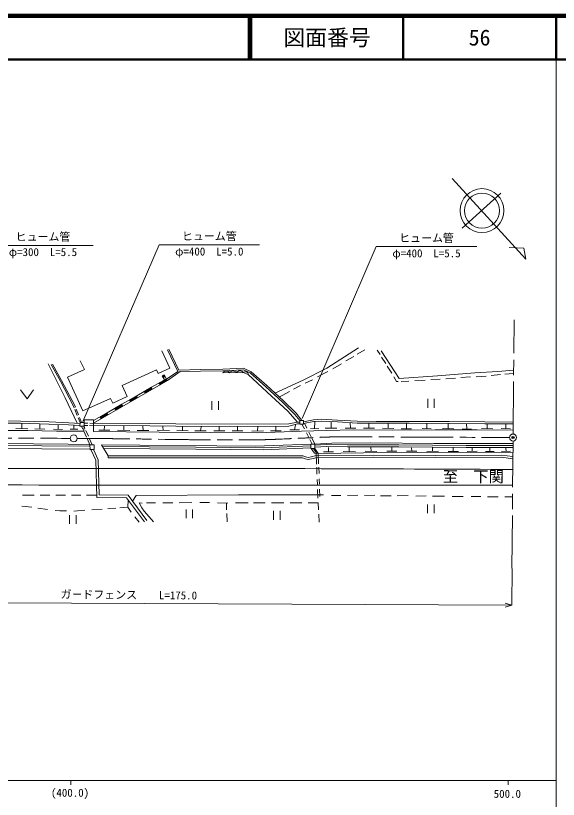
# Model space of a CAD drawing. Units: millimetres, scale not verified. Extents: x 40000 to 680000, y 20000 to 380000.
# Drawn here: x 455414 to 579500, y 200656 to 380000 of the extents above; entities that cross this region are included whole.
import ezdxf
from ezdxf.enums import TextEntityAlignment as Align

# ---------------------------------------------------------------- set-up
doc = ezdxf.new("R2010")
doc.units = ezdxf.units.MM
doc.header["$LTSCALE"] = 1000
doc.header["$PDMODE"] = 32
doc.header["$PDSIZE"] = 500
doc.linetypes.add('CHAIN', pattern=[18.5, 12, -1.5, 3.5, -1.5])
for name, color, linetype, lineweight in [('M-BGD', 7, 'Continuous', 13), ('M-BMK', 2, 'CHAIN', 13), ('M-BMK-SRVR', 3, 'Continuous', 13), ('M-STR-HTXT', 7, 'Continuous', 13), ('M-TTL', 2, 'Continuous', 140), ('M-TTL-BAND', 7, 'Continuous', 13), ('M-TTL-LINE', 7, 'Continuous', 50)]:
    doc.layers.add(name, color=color, linetype=linetype, lineweight=lineweight)
for name, color, linetype in [('M-BGD-HTXT', 7, 'Continuous'), ('M-OTRS', 6, 'Continuous'), ('M-TTL-TXT', 7, 'Continuous')]:
    doc.layers.add(name, color=color, linetype=linetype)
doc.styles.add('ＭＳ ゴシック', font='')
doc.styles.get('ＭＳ ゴシック').set_extended_font_data('MS Gothic')

# ---------------------------------------------------------------- blocks, each defined once
blk = doc.blocks.new('田')
at = {"color": 7, "linetype": 'Continuous', "lineweight": 13}
for p, q in [((-0.75, 1), (-0.75, -1)), ((0.75, -1), (0.75, 1))]:
    blk.add_line(p, q, dxfattribs=at)
blk = doc.blocks.new('畑')
at = {"color": 7, "linetype": 'Continuous', "lineweight": 13}
for p, q in [((-1.5, 1), (0, -1)), ((0, -1), (1.5, 1))]:
    blk.add_line(p, q, dxfattribs=at)

msp = doc.modelspace()

# ---------------------------------------------------------------- linework, layer by layer
at = {"layer": 'M-BGD'}
for p, q in [((488868, 303303), (490689, 299322)), ((492485, 298565), (490104, 303497)), ((492725, 298873), (490419, 303649)), ((526553, 299347), (533779, 303945)), ((533497, 302496), (535275, 303504)), ((538055, 303459), (538771, 302424)), ((539015, 303297), (542125, 298467)), ((530922, 300983), (532767, 301965)), ((539090, 301867), (540085, 300394)), ((462833, 300297), (466711, 292538)), ((465643, 296372), (463553, 300133)), ((465906, 296514), (463815, 300279)), ((471116, 299001), (470194, 301018)), ((527910, 299205), (529901, 300359)), ((540363, 299777), (541438, 298165)), ((471116, 299001), (467268, 297241)), ((487639, 298941), (479794, 295353)), ((487639, 298941), (488023, 298102)), ((490689, 299322), (488023, 298102)), ((489437, 297290), (489187, 297736)), ((489480, 297314), (489231, 297760)), ((489524, 297338), (489274, 297785)), ((489568, 297363), (489318, 297809)), ((489861, 296941), (489362, 297833)), ((492485, 298565), (489940, 296800)), ((493050, 298531), (490111, 296493)), ((497700, 298993), (492725, 298873)), ((497708, 298643), (493050, 298531)), ((502804, 299093), (497700, 298993)), ((502816, 298743), (497708, 298643)), ((502758, 298266), (507468, 298320)), ((507544, 299322), (502804, 299093)), ((507474, 298968), (502816, 298743)), ((507468, 298320), (508609, 297902)), ((509040, 298225), (507474, 298968)), ((509235, 298520), (507544, 299322)), ((508609, 297902), (513884, 292906)), ((512582, 295081), (509040, 298225)), ((512817, 295340), (509235, 298520)), ((521149, 296571), (526553, 299347)), ((524420, 297347), (526809, 298555)), ((542125, 298467), (543100, 296994)), ((551878, 297601), (560446, 298228)), ((560446, 298228), (565701, 298586)), ((564169, 297661), (566292, 297846)), ((565701, 298586), (569294, 298845)), ((567287, 297979), (569288, 298138)), ((468655, 290655), (465643, 296372)), ((468928, 290780), (465906, 296514)), ((467268, 297241), (470791, 289539)), ((473224, 286736), (490113, 296490)), ((486452, 294953), (489869, 296926)), ((488161, 295882), (489894, 296883)), ((488186, 295839), (489918, 296839)), ((488211, 295796), (489942, 296795)), ((488236, 295752), (489967, 296752)), ((488261, 295709), (489991, 296708)), ((488286, 295666), (490016, 296664)), ((488311, 295622), (490040, 296621)), ((488336, 295579), (490064, 296577)), ((488361, 295536), (490089, 296534)), ((489425, 296697), (488925, 297589)), ((489219, 297167), (488969, 297614)), ((489262, 297192), (489013, 297638)), ((489306, 297216), (489056, 297663)), ((489349, 297241), (489100, 297687)), ((489393, 297265), (489143, 297711)), ((514691, 293623), (521149, 296571)), ((521621, 295874), (523266, 296684)), ((541889, 297329), (542473, 296254)), ((542473, 296254), (542858, 296254)), ((543100, 296994), (551878, 297601)), ((543561, 296307), (545353, 296373)), ((546666, 296493), (549015, 296599)), ((550329, 296758), (552492, 296838)), ((553752, 296917), (556021, 297077)), ((557215, 297183), (559392, 297329)), ((560679, 297382), (563001, 297501)), ((480945, 292836), (479794, 295353)), ((483082, 293007), (486452, 294953)), ((484792, 293936), (486477, 294909)), ((484817, 293893), (486502, 294866)), ((484842, 293850), (486527, 294823)), ((484867, 293806), (486552, 294779)), ((484892, 293763), (486577, 294736)), ((484917, 293720), (486602, 294693)), ((484942, 293677), (486627, 294649)), ((484967, 293633), (486652, 294606)), ((484992, 293590), (486677, 294563)), ((516404, 291577), (512582, 295081)), ((516645, 291831), (512817, 295340)), ((518927, 294534), (520559, 295343)), ((466711, 292538), (469463, 286710)), ((477099, 292423), (470791, 289539)), ((477099, 292423), (477608, 291310)), ((480945, 292836), (477608, 291310)), ((479713, 291061), (483082, 293007)), ((481423, 291990), (483107, 292963)), ((481448, 291947), (483132, 292920)), ((481473, 291904), (483157, 292877)), ((481498, 291861), (483182, 292833)), ((481523, 291817), (483207, 292790)), ((481548, 291774), (483232, 292747)), ((481573, 291731), (483257, 292704)), ((481598, 291687), (483282, 292660)), ((481623, 291644), (483307, 292617)), ((513884, 292906), (517685, 289463)), ((515666, 292729), (518064, 294003)), ((468820, 290239), (468655, 290655)), ((469070, 290423), (468928, 290780)), ((476344, 289115), (479713, 291061)), ((478053, 290044), (479738, 291017)), ((478078, 290001), (479763, 290974)), ((478103, 289958), (479788, 290931)), ((478128, 289915), (479813, 290888)), ((478153, 289871), (479838, 290844)), ((478178, 289828), (479863, 290801)), ((478203, 289785), (479888, 290758)), ((478228, 289741), (479913, 290714)), ((478253, 289698), (479938, 290671)), ((519270, 288764), (516404, 291577)), ((519530, 289000), (516645, 291831)), ((469500, 288527), (468969, 289864)), ((469785, 288622), (469248, 289974)), ((473232, 287317), (476344, 289115)), ((474684, 288099), (476369, 289072)), ((474709, 288055), (476394, 289028)), ((474734, 288012), (476419, 288985)), ((474759, 287969), (476444, 288942)), ((474784, 287925), (476469, 288898)), ((474809, 287882), (476494, 288855)), ((474834, 287839), (476519, 288812)), ((474859, 287795), (476544, 288768)), ((517685, 289463), (519825, 286949)), ((520411, 287341), (519270, 288764)), ((520859, 287341), (519530, 289000)), ((449989, 287254), (456507, 287236)), ((456507, 287236), (463033, 287023)), ((463033, 287023), (467536, 286811)), ((470135, 286928), (469721, 287970)), ((470461, 286918), (470024, 288020)), ((471058, 287486), (473234, 287495)), ((471074, 286900), (471058, 287486)), ((473234, 287495), (473201, 284812)), ((474884, 287752), (476569, 288725)), ((519825, 286949), (520411, 286982)), ((520411, 286533), (520411, 287341)), ((521241, 287341), (520411, 287341)), ((521241, 287084), (523540, 287491)), ((521241, 286533), (521241, 287341)), ((521241, 286678), (523590, 287094)), ((523540, 287491), (525345, 287624)), ((523590, 287094), (525350, 287223)), ((523777, 285480), (523787, 287033)), ((525345, 287624), (529007, 287451)), ((525350, 287223), (528985, 287052)), ((527549, 285590), (527529, 287033)), ((528985, 287052), (533465, 286773)), ((529007, 287451), (533479, 287173)), ((533479, 287173), (537844, 287153)), ((537844, 287153), (545408, 287113)), ((545408, 287113), (554544, 287093)), ((554544, 287093), (562724, 287013)), ((562724, 287013), (569189, 286980)), ((449995, 286774), (456498, 286756)), ((458200, 285445), (455459, 285499)), ((456498, 286756), (463013, 286544)), ((456829, 285472), (456835, 286645)), ((462099, 285403), (459794, 285415)), ((460946, 285409), (460913, 286504)), ((463013, 286544), (467512, 286331)), ((466114, 285326), (464072, 285373)), ((465093, 285349), (465099, 286305)), ((467512, 286331), (470112, 286195)), ((467536, 286811), (470127, 286675)), ((469632, 285337), (467865, 285349)), ((468748, 285343), (468748, 286207)), ((470108, 286061), (470135, 286928)), ((470108, 286061), (471048, 286033)), ((471074, 286900), (470135, 286928)), ((470493, 286050), (470788, 285386)), ((471048, 286033), (471011, 284881)), ((471048, 286033), (471074, 286900)), ((471048, 286033), (471260, 285553)), ((471066, 286209), (471892, 286204)), ((471070, 286749), (471934, 286744)), ((472277, 286202), (486057, 286117)), ((472346, 286741), (486062, 286657)), ((475682, 285129), (475709, 286084)), ((481535, 285093), (478680, 285164)), ((480108, 285129), (480114, 286044)), ((484539, 285095), (484453, 286044)), ((486057, 286117), (497972, 285968)), ((486062, 286657), (497974, 286508)), ((489157, 285089), (489071, 285991)), ((493563, 285029), (493529, 285925)), ((497696, 285009), (497802, 285885)), ((497972, 285968), (517891, 286087)), ((497974, 286508), (517888, 286627)), ((501982, 284983), (501949, 285918)), ((506115, 284976), (506115, 285931)), ((510746, 284950), (510773, 285945)), ((514913, 284956), (514913, 285998)), ((517888, 286627), (519825, 286949)), ((517891, 286087), (519867, 286571)), ((520284, 285182), (518134, 285182)), ((519209, 285182), (519368, 286376)), ((519867, 286571), (520411, 286601)), ((520411, 286533), (521241, 286533)), ((520865, 286533), (521426, 285427)), ((521426, 286711), (522005, 285568)), ((524735, 285462), (522818, 285498)), ((528874, 285599), (526223, 285581)), ((526449, 285091), (532778, 285210)), ((533185, 285581), (530749, 285599)), ((531967, 285590), (531927, 286814)), ((532778, 285210), (541675, 285151)), ((533465, 286773), (537842, 286753)), ((537478, 285563), (534916, 285617)), ((536197, 285590), (536167, 286694)), ((537842, 286753), (545406, 286713)), ((541894, 285523), (539297, 285577)), ((540596, 285550), (540606, 286635)), ((541675, 285151), (551348, 285181)), ((545946, 285424), (543545, 285477)), ((544746, 285450), (544765, 286655)), ((545406, 286713), (554541, 286693)), ((550460, 285443), (548346, 285497)), ((549403, 285470), (549443, 286615)), ((551348, 285181), (560932, 285181)), ((555607, 285443), (552992, 285497)), ((554299, 285470), (554319, 286575)), ((554541, 286693), (562721, 286613)), ((559673, 285404), (557505, 285457)), ((558589, 285431), (558519, 286575)), ((560932, 285181), (569172, 285131)), ((564563, 285483), (561930, 285537)), ((562721, 286613), (569185, 286580)), ((563246, 285510), (563256, 286515)), ((568554, 285445), (566458, 285535)), ((567506, 285490), (567516, 286535)), ((458207, 285031), (449042, 285120)), ((464746, 284941), (458207, 285031)), ((471011, 284881), (464746, 284941)), ((471011, 284881), (471592, 283574)), ((471479, 285060), (472053, 283767)), ((473201, 284812), (488203, 284703)), ((476972, 285105), (474392, 285153)), ((485847, 285090), (483232, 285101)), ((490584, 285065), (487730, 285113)), ((488203, 284703), (499877, 284613)), ((494870, 285023), (492255, 285035)), ((498998, 284997), (496394, 285021)), ((499877, 284613), (510804, 284554)), ((503254, 284977), (500710, 284989)), ((507333, 284976), (504897, 284976)), ((512072, 284961), (509421, 284938)), ((510804, 284554), (520776, 284912)), ((516155, 284962), (513671, 284950)), ((520776, 284912), (526449, 285091)), ((521885, 284521), (522429, 283446)), ((522439, 284710), (522976, 283651)), ((450208, 281713), (461400, 281542)), ((451443, 282065), (459486, 282026)), ((459486, 282026), (467428, 281912)), ((467428, 281912), (472399, 281782)), ((471825, 283048), (472387, 281782)), ((472325, 283153), (472930, 281791)), ((472399, 281782), (473349, 281797)), ((472399, 281782), (472416, 280714)), ((473349, 281797), (473366, 280729)), ((476539, 279297), (475042, 281820)), ((475042, 281820), (510189, 281500)), ((510189, 281500), (514422, 281596)), ((522919, 281585), (512021, 281126)), ((514422, 281596), (522925, 281931)), ((522644, 283023), (523199, 281927)), ((522925, 281931), (522908, 280923)), ((523855, 281915), (522925, 281931)), ((523205, 283198), (523855, 281915)), ((523855, 281915), (523838, 280907)), ((523852, 281715), (526525, 281850)), ((523855, 281915), (527684, 282161)), ((526525, 281850), (531261, 281793)), ((527684, 282161), (536600, 282209)), ((531261, 281793), (543050, 281769)), ((536600, 282209), (551022, 282056)), ((543050, 281769), (558402, 281655)), ((551022, 282056), (560633, 282051)), ((558402, 281655), (569141, 281655)), ((560633, 282051), (569145, 282074)), ((450198, 281063), (461393, 280892)), ((461393, 280892), (472414, 280827)), ((461400, 281542), (472418, 281477)), ((472416, 280714), (473366, 280729)), ((472637, 280718), (473746, 278247)), ((473214, 280727), (474273, 278367)), ((496587, 281240), (475282, 281416)), ((496583, 280760), (475568, 280934)), ((504574, 280684), (496583, 280760)), ((504577, 281164), (496587, 281240)), ((512030, 280646), (504574, 280684)), ((512021, 281126), (504577, 281164)), ((522911, 281104), (512030, 280646)), ((522908, 280923), (523838, 280907)), ((522998, 280921), (523755, 279878)), ((523493, 280913), (524114, 280019)), ((523755, 279878), (524592, 279821)), ((523838, 280907), (524592, 279821)), ((523844, 281234), (526535, 281370)), ((524114, 280019), (524219, 277362)), ((524592, 279821), (534924, 279938)), ((524592, 279821), (524686, 277451)), ((528110, 280193), (525817, 280175)), ((526535, 281370), (531258, 281313)), ((526963, 280184), (526924, 281209)), ((533096, 280215), (530266, 280233)), ((531258, 281313), (543048, 281289)), ((531681, 280224), (531641, 281269)), ((534924, 279938), (547339, 280033)), ((538001, 280296), (535332, 280350)), ((536667, 280323), (536657, 281227)), ((542566, 280330), (540249, 280318)), ((541407, 280324), (541394, 281194)), ((543048, 281289), (558400, 281175)), ((547175, 280301), (544762, 280301)), ((545968, 280301), (545955, 281124)), ((547339, 280033), (569126, 279976)), ((552072, 280316), (549445, 280293)), ((550759, 280305), (550759, 281167)), ((556699, 280270), (554279, 280278)), ((555489, 280274), (555489, 281101)), ((558400, 281175), (569137, 281175)), ((560967, 280339), (558656, 280285)), ((559812, 280312), (559808, 281081)), ((564808, 280291), (562850, 280291)), ((563829, 280291), (563847, 281065)), ((568595, 280304), (566485, 280288)), ((567540, 280296), (567491, 281070)), ((473966, 269697), (473746, 278247)), ((474479, 270342), (474273, 278367)), ((521057, 279254), (476539, 279297)), ((476539, 278817), (476539, 279297)), ((520971, 278774), (476539, 278817)), ((521594, 278545), (520971, 278774)), ((521720, 279010), (521057, 279254)), ((522306, 278418), (521594, 278545)), ((522302, 278906), (521720, 279010)), ((522977, 279039), (522302, 278906)), ((523082, 278571), (522306, 278418)), ((524100, 279318), (522977, 279039)), ((524161, 278839), (523082, 278571)), ((537133, 279448), (524100, 279318)), ((537133, 278968), (524161, 278839)), ((551437, 279334), (537133, 279448)), ((551436, 278853), (537133, 278968)), ((566505, 278946), (551436, 278853)), ((566535, 279426), (551437, 279334)), ((569114, 278603), (566505, 278946)), ((569119, 279086), (566535, 279426)), ((524247, 276656), (524310, 275090)), ((524716, 276704), (524775, 275210)), ((524358, 273880), (524405, 272698)), ((524824, 273993), (524871, 272794)), ((524450, 271551), (524529, 269561)), ((524917, 271640), (524983, 269979)), ((456972, 270273), (459642, 270260)), ((461040, 270248), (463240, 270273)), ((464575, 270273), (466774, 270273)), ((468211, 270260), (470347, 270260)), ((471644, 270260), (473951, 270273)), ((473966, 269697), (480785, 269619)), ((474479, 270342), (481116, 270265)), ((480785, 269619), (484841, 264127)), ((481059, 267513), (481127, 269156)), ((481116, 270265), (485426, 264430)), ((482129, 268893), (483003, 270200)), ((483003, 270200), (506363, 270359)), ((506363, 270359), (525772, 270316)), ((527629, 270205), (529746, 270205)), ((531319, 270205), (533665, 270234)), ((535181, 270177), (537555, 270234)), ((538843, 270138), (541274, 270138)), ((542647, 270138), (545193, 270167)), ((546930, 270073), (549252, 270081)), ((550714, 270035), (553511, 270043)), ((555246, 269977), (557772, 269960)), ((559571, 269965), (561817, 269982)), ((563301, 269882), (565775, 269890)), ((567271, 269897), (569037, 269880)), ((456843, 267742), (459106, 267500)), ((460453, 267272), (462691, 267005)), ((476482, 267195), (478300, 267322)), ((479266, 267348), (481059, 267513)), ((481059, 267513), (481860, 266369)), ((484368, 268448), (483622, 268482)), ((483622, 268482), (484224, 267329)), ((484224, 267329), (484800, 266592)), ((485349, 268501), (487421, 268539)), ((489074, 268514), (491375, 268514)), ((492812, 268491), (495672, 268549)), ((497503, 268549), (499734, 268549)), ((501536, 268491), (503939, 268463)), ((503612, 268467), (503650, 266902)), ((505713, 268520), (508573, 268520)), ((509762, 268529), (512470, 268529)), ((513900, 268529), (516723, 268529)), ((518153, 268510), (520823, 268548)), ((522272, 268529), (524580, 268529)), ((524580, 268529), (524656, 266927)), ((464433, 266788), (465526, 266674)), ((465526, 266674), (467039, 266649)), ((468743, 266636), (471222, 266814)), ((472820, 266916), (475185, 267081)), ((484800, 266592), (485927, 265320)), ((503701, 266050), (503777, 264169)), ((524732, 265897), (524828, 264086)), ((482635, 265314), (483614, 264106)), ((485927, 265320), (486944, 264151))]:
    msp.add_line(p, q, dxfattribs=at)
for centre, radius, start, end in [((503549, 297704), 971, 36.66987, 144.65711), ((505119, 297722), 971, 36.66987, 144.65711), ((506690, 297741), 971, 36.66987, 144.65711), ((507949, 297866), 662, 3.17154, 136.59501)]:
    msp.add_arc(centre, radius, start, end, dxfattribs=at)
for points in [[(67202, 277547), (75944, 277546), (84686, 277569), (93429, 277544), (105114, 277511), (116800, 277376), (128485, 277351), (139155, 277329), (149825, 277401), (160495, 277394), (171730, 277387), (182965, 277359), (194199, 277308), (207487, 277248), (220774, 277109), (234061, 277051), (262016, 276928), (289971, 276955), (317926, 276858), (347758, 276754), (377590, 276524), (407423, 276439), (447985, 276324), (488548, 276420), (529111, 276316), (542438, 276282), (555765, 276207), (569092, 276152)], [(67218, 273785), (75961, 273784), (84703, 273807), (93446, 273782), (105131, 273749), (116816, 273613), (128502, 273589), (139172, 273567), (149842, 273638), (160512, 273632), (171746, 273625), (182981, 273597), (194216, 273546), (207504, 273486), (220791, 273347), (234078, 273289), (262033, 273166), (289988, 273193), (317943, 273095), (347775, 272991), (377607, 272762), (407439, 272677), (448002, 272562), (488565, 272588), (529128, 272554), (542438, 272543), (555749, 272536), (569060, 272527)]]:
    msp.add_open_spline(points, degree=3, knots=[0, 0, 0, 0, 1, 1, 1, 2, 2, 2, 3, 3, 3, 4, 4, 4, 5, 5, 5, 6, 6, 6, 7, 7, 7, 8, 8, 8, 9, 9, 9, 9], dxfattribs=at)
at = {"layer": 'M-BMK'}
for p, q in [((569165, 284259), (569397, 310407)), ((568892, 253593), (569150, 282659))]:
    msp.add_line(p, q, dxfattribs=at)
for points, knots in [([(368559, 284115), (370062, 284122), (371565, 284127), (373068, 284121), (386985, 284060), (400902, 283840), (414818, 283706), (427214, 283586), (439610, 283455), (452006, 283358), (457298, 283316), (462590, 283287), (467883, 283257)], [0, 0, 0, 0, 1, 1, 1, 2, 2, 2, 3, 3, 3, 4, 4, 4, 4]), ([(469482, 283248), (471749, 283234), (474015, 283221), (476282, 283205), (488105, 283126), (499929, 282764), (511751, 282950), (514213, 282989), (516671, 283140), (519131, 283236), (522259, 283359), (525384, 283551), (528514, 283608), (534215, 283712), (539918, 283572), (545620, 283551), (553199, 283523), (560779, 283492), (568358, 283462)], [0, 0, 0, 0, 1, 1, 1, 2, 2, 2, 3, 3, 3, 4, 4, 4, 5, 5, 5, 6, 6, 6, 6])]:
    msp.add_open_spline(points, degree=3, knots=knots, dxfattribs=at)
at = {"layer": 'M-BMK-SRVR'}
for p, q in [((555211, 342736), (572056, 324264)), ((566332, 339415), (557478, 331392)), ((571625, 326827), (568272, 326947)), ((572056, 324264), (571625, 326827))]:
    msp.add_line(p, q, dxfattribs=at)
for centre, radius in [((562044, 335401), 5016), ((562044, 335401), 4013), ((468682, 283252), 800), ((569157, 283459), 800)]:
    msp.add_circle(centre, radius, dxfattribs=at)
at = {"layer": 'M-OTRS'}
msp.add_point((569157, 283459), dxfattribs=at)
at = {"layer": 'M-STR-HTXT'}
for p, q in [((450150, 327430), (473150, 327430)), ((470785, 287105), (488191, 327556)), ((488191, 327556), (511191, 327556)), ((520944, 287837), (537865, 327152)), ((537865, 327152), (560865, 327152)), ((568917, 253458), (568852, 245094)), ((568852, 245094), (393681, 245873)), ((568852, 245094), (567350, 244650)), ((568852, 245094), (567354, 245550))]:
    msp.add_line(p, q, dxfattribs=at)
at = {"layer": 'M-TTL'}
msp.add_line((680000, 380000), (40000, 380000), dxfattribs=at)
at = {"layer": 'M-TTL-BAND'}
for p, q in [((579000, 20000), (579000, 370000)), ((40000, 205000), (579000, 205000)), ((468000, 205000), (468000, 204000)), ((568000, 205000), (568000, 204000))]:
    msp.add_line(p, q, dxfattribs=at)
at = {"layer": 'M-TTL-LINE'}
for p, q in [((508747, 380000), (508747, 370000)), ((509247, 380000), (509247, 370000)), ((543997, 380000), (543997, 370000)), ((579000, 380000), (579000, 370000)), ((40000, 370000), (680000, 370000))]:
    msp.add_line(p, q, dxfattribs=at)

# ---------------------------------------------------------------- block references
at = {"layer": 'M-BGD', "xscale": 1000, "yscale": 1000}
for name, p in [('畑', (458020, 293337)), ('田', (501037, 290776)), ('田', (550386, 291277)), ('田', (550373, 267157)), ('田', (468492, 264722)), ('田', (495128, 266010)), ('田', (515113, 265645))]:
    msp.add_blockref(name, p, dxfattribs=at)

# ---------------------------------------------------------------- texts
at = {"layer": 'M-BGD-HTXT', "style": 'ＭＳ ゴシック'}
msp.add_text('至\u3000下関', height=2566, rotation=359.815, dxfattribs=at).set_placement((560054, 272475), align=Align.BOTTOM_CENTER)
at = {"layer": 'M-STR-HTXT', "style": 'ＭＳ ゴシック'}
for s, p in [('ヒューム管', (461650, 327930)), ('ヒューム管', (499691, 328056)), ('ヒューム管', (549365, 327652)), ('φ=300  L=5.5', (461650, 324430)), ('φ=400  L=5.0', (499691, 324556)), ('φ=400  L=5.5', (549365, 324152))]:
    msp.add_text(s, height=1833, dxfattribs=at).set_placement(p, align=Align.BOTTOM_CENTER)
msp.add_text('ガ－ドフェンス\u3000\u3000L=175.0', height=1833, rotation=359.441, dxfattribs=at).set_placement((481269, 245984), align=Align.BOTTOM_CENTER)
at = {"layer": 'M-TTL-BAND', "style": 'ＭＳ ゴシック'}
for s, p in [('(400.0)', (467844, 200695)), ('500.0', (567844, 200451))]:
    msp.add_text(s, height=1833, dxfattribs=at).set_placement(p, align=Align.BOTTOM_CENTER)
at = {"layer": 'M-TTL-TXT', "style": 'ＭＳ ゴシック'}
for s, p in [('図面番号', (526622, 375000)), ('56', (561497, 375000))]:
    msp.add_text(s, height=3666, dxfattribs=at).set_placement(p, align=Align.MIDDLE_CENTER)

doc.saveas('drawing.dxf')
